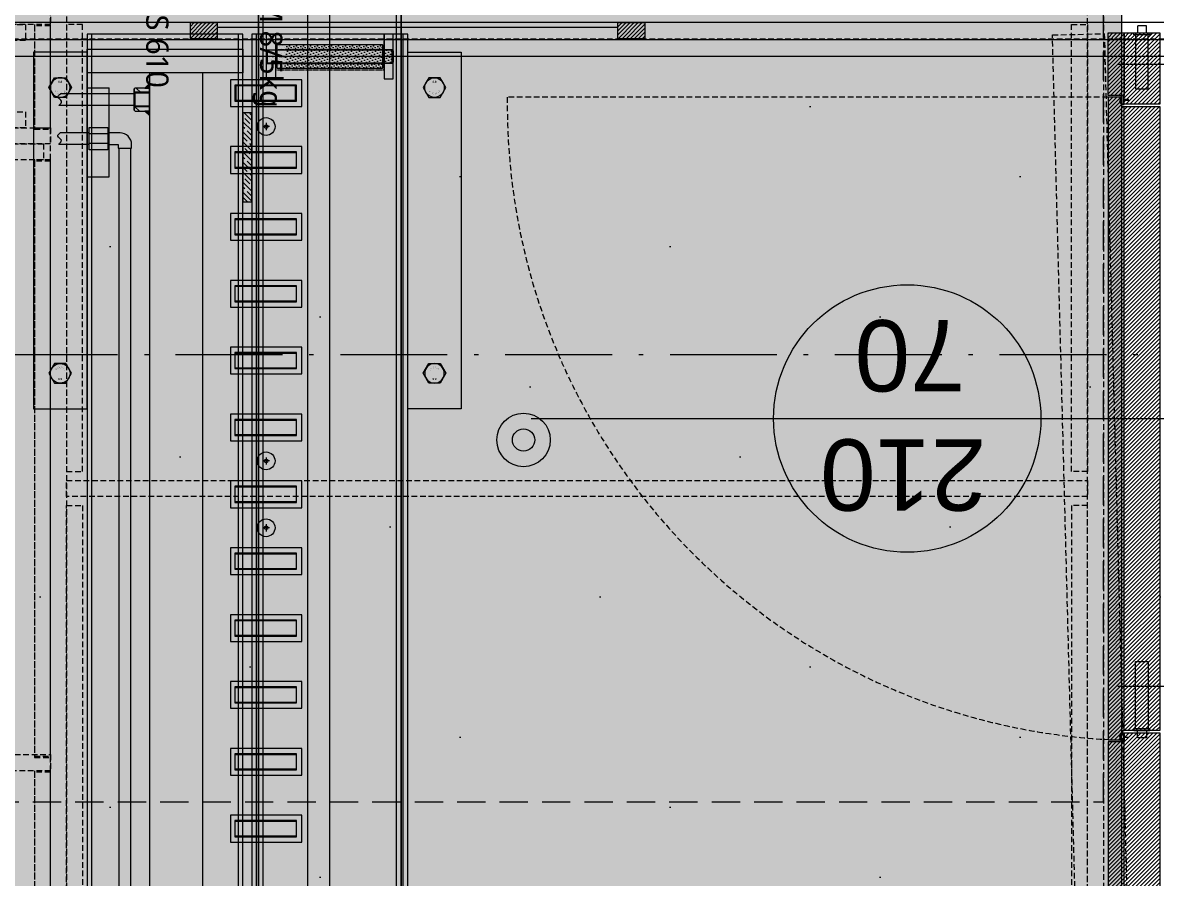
# Model space of a CAD drawing. Header units: millimetres. Extents: x -853320 to 19484, y -510814 to 9708.
# Drawn here: x 12258 to 13531, y 5748 to 6708 of the extents above; entities that cross this region are included whole.
import ezdxf
from ezdxf import colors
from ezdxf.entities.mleader import LeaderData, LeaderLine
from ezdxf.enums import TextEntityAlignment as Align
from ezdxf.math import Vec2, Vec3

# ---------------------------------------------------------------- set-up
doc = ezdxf.new("R2010")
doc.units = ezdxf.units.MM
for name, pattern in [('DASHDOT', [18.5, 12, -3, 0.5, -3]), ('NASCOSTA', [9.525, 6.35, -3.175]), ('TRATTEGGIATA', [0.75, 0.5, -0.25]), ('TRATTEGGIATA2', [9.525, 6.35, -3.175]), ('TRATTOPUNTO', [25.4, 12.7, -6.35, 0, -6.35])]:
    doc.linetypes.add(name, pattern=pattern)
for name, color, linetype in [('05', 5, 'Continuous'), ('assi', 1, 'TRATTOPUNTO'), ('DS_ST_quote 1_50', 7, 'Continuous'), ('DV5_0', 7, 'Continuous')]:
    doc.layers.add(name, color=color, linetype=linetype)
for name, color, linetype, lineweight in [('F_ARREDI', 7, 'Continuous', 5), ('F_ELETTRODOMESTICI', 40, 'Continuous', 5), ('F_ESCURSORI_slider', 7, 'Continuous', 0), ('F_FERRAMENTA', 253, 'Continuous', 5), ('F_Iluminazione', 170, 'Continuous', 5), ('F_LISTELLARE ALLEGARITO_laminato o laccato', 5, 'Continuous', 5), ('F_LISTELLARE_rovere', 30, 'Continuous', 5), ('F_MASSELLO verniciato BVN', 41, 'Continuous', 5), ('F_MASSELLO_abete', 30, 'Continuous', 5), ('F_MULTI laminato OPACO', 1, 'Continuous', 5), ('F_MULTI laminato_soffitto', 5, 'Continuous', 5), ('F_MULTI laminato_soffitto_veletta', 6, 'Continuous', 5), ('F_PARETE_nuove', 5, 'Continuous', 5), ('F_PARETI-PAVIMENTI e SOFFITTI_cassone', 3, 'Continuous', 5), ('F_Proiezioni', 253, 'NASCOSTA', 9), ('F_Retini', 252, 'Continuous', 5), ('F_RIV.to PARETI e SOFFITTO_slider', 7, 'Continuous', 5), ('F_Sezioni', 5, 'Continuous', 9), ('F_SOFFITTI', 7, 'Continuous', 5), ('F_SPECCHIO', 4, 'Continuous', 5)]:
    doc.layers.add(name, color=color, linetype=linetype, lineweight=lineweight)
doc.layers.add('F_PARETI_slider', color=1, linetype='Continuous', lineweight=5, true_color=0xff0000)
doc.layers.add('F_Testi', color=7, linetype='Continuous', lineweight=5, true_color=0x136734)
doc.styles.add('ARIAL', font='arial.ttf')
doc.styles.add('DANZI-DIDASCALIE', font='Yu Gothic UI Light.ttf', dxfattribs={"height": 30})
doc.styles.add('NEGATIVO', font='swissbo.ttf', dxfattribs={"width": 0.8, "oblique": 10})
doc.dimstyles.new('ISO-100', dxfattribs={"dimtxt": 100, "dimasz": 5, "dimexe": 0.25, "dimexo": 6, "dimgap": 6, "dimtad": 1, "dimtxsty": 'ARIAL', "dimblk": 'ARCHTICK', "dimcen": 2.5, "dimdle": 15, "dimse1": 1, "dimse2": 1, "dimclrd": 256, "dimclre": 256, "dimclrt": 256, "dimadec": 0, "dimazin": 0, "dimtfac": 1, "dimtmove": 0, "dimatfit": 3, "dimldrblk": 'ARCHTICK', "dimfxl": 1, "dimlwd": -1, "dimlwe": -1, "dimarcsym": 0})
pattern_1 = [(45, (0, 5), (-2.24506403, 2.24506403), [])]
pattern_2 = [(45, (0, 10), (-2.24506403, 2.24506403), [])]
pattern_3 = [(225.0093, (461698.474, -16130.586), (11.22714, -11.2235), [])]
pattern_4 = [(225.00929753, (461698.474492, -16130.5862916), (0.00353610758, -0.00353496014), [])]

# ---------------------------------------------------------------- blocks, each defined once
blk = doc.blocks.new('CONTROSOFITTO_living_lato lungo_laterale_2660x250_pianta_vista da sopra')
at = {"layer": 'F_MASSELLO_abete', "color": 1, "linetype": 'NASCOSTA'}
for points in [[(20918, -1317.3), (22351, -1317.3), (22351, -1335.3), (20918, -1335.3)], [(20918, -1451.3), (20936, -1451.3), (20936, -1335.3), (20918, -1335.3)], [(20918, -1451.3), (22351, -1451.3), (22351, -1469.3), (20918, -1469.3)]]:
    blk.add_lwpolyline(points, close=True, dxfattribs=at)
at = {"layer": 'F_MASSELLO_abete', "linetype": 'NASCOSTA'}
blk.add_lwpolyline([(20946, -1335.3), (21612.5, -1335.3), (21612.5, -1353.3), (20946, -1353.3)], close=True, dxfattribs=at)
at = {"layer": 'F_MASSELLO_abete', "color": 3, "linetype": 'NASCOSTA'}
blk.add_lwpolyline([(20946, -1433.3), (21612.5, -1433.3), (21612.5, -1451.3), (20946, -1451.3)], close=True, dxfattribs=at)
at = {"layer": 'F_MULTI laminato_soffitto_veletta', "linetype": 'NASCOSTA'}
blk.add_lwpolyline([(20926, -1299.3), (22351, -1299.3), (22351, -1317.3), (20926, -1317.3)], close=True, dxfattribs=at)
blk = doc.blocks.new('CONTROSOFITTO_camera-living_lato corto_2415x1290_pianta_vista da sopra')
at = {"layer": 'F_MULTI laminato_soffitto_veletta', "transparency": 33554585}
h = blk.add_hatch(color=8, dxfattribs=at)
h.dxf.hatch_style = 1
h.paths.add_polyline_path([(28478.1, -49.1), (28478.1, -2467.1), (27188.1, -2467.1), (27188.1, -49.1)])
at = {"layer": 'F_MASSELLO_abete', "color": 1, "linetype": 'NASCOSTA'}
for points in [[(27294.1, -49.1), (27294.1, -2467.1), (27276.1, -2467.1), (27276.1, -49.1)], [(28458.1, -49.1), (28458.1, -2467.1), (28440.1, -2467.1), (28440.1, -49.1)], [(27294.1, -606.6), (27294.1, -588.6), (28440.1, -588.6), (28440.1, -606.6)]]:
    blk.add_lwpolyline(points, close=True, dxfattribs=at)
at = {"layer": 'F_MASSELLO_abete', "linetype": 'NASCOSTA'}
for points in [[(27294.1, -77.1), (27294.1, -578.6), (27312.1, -578.6), (27312.1, -77.1)], [(28440.1, -77.1), (28440.1, -578.6), (28422.1, -578.6), (28422.1, -77.1)], [(27294.1, -1239.1), (27294.1, -616.6), (27312.1, -616.6), (27312.1, -1239.1)], [(28440.1, -1239.1), (28440.1, -616.6), (28422.1, -616.6), (28422.1, -1239.1)]]:
    blk.add_lwpolyline(points, close=True, dxfattribs=at)
at = {"layer": 'F_MULTI laminato_soffitto_veletta'}
blk.add_lwpolyline([(28478.1, -49.1), (28478.1, -2467.1), (27188.1, -2467.1), (27188.1, -49.1)], close=True, dxfattribs=at)
at = {"layer": 'F_MULTI laminato_soffitto_veletta', "linetype": 'NASCOSTA'}
blk.add_lwpolyline([(27258.1, -229.1), (27258.1, -899.1), (27276.1, -899.1), (27276.1, -229.1)], close=True, dxfattribs=at)
blk = doc.blocks.new('CONTROSOFITTO_living_centrale_laterale_1600x900_pianta_vista da sopra')
at = {"layer": 'F_MASSELLO_abete', "color": 1, "linetype": 'NASCOSTA'}
for points in [[(20658.6, -41802.7), (22346.6, -41802.7), (22346.6, -41784.7), (20658.6, -41784.7)], [(20676.6, -42490.7), (20658.6, -42490.7), (20658.6, -41802.7), (20676.6, -41802.7)]]:
    blk.add_lwpolyline(points, close=True, dxfattribs=at)
blk = doc.blocks.new('CONTROSOFITTO_rev.01_pianta_vista da sopra')
at = {"layer": 'F_MASSELLO_abete', "color": 1, "linetype": 'NASCOSTA'}
for points in [[(26166.6, -35083.2), (26184.6, -35083.2), (26184.6, -34967.2), (26166.6, -34967.2)], [(26166.6, -36492.2), (26184.6, -36492.2), (26184.6, -35804.2), (26166.6, -35804.2)]]:
    blk.add_lwpolyline(points, close=True, dxfattribs=at)
at = {"layer": 'F_MULTI laminato_soffitto', "color": 5, "linetype": 'NASCOSTA', "ltscale": 5}
blk.add_lwpolyline([(27366.6, -34937.7), (24926.6, -34937.7), (24926.6, -35837.7), (27366.6, -35837.7)], close=True, dxfattribs=at)
at = {"layer": 'F_MULTI laminato_soffitto_veletta', "linetype": 'NASCOSTA'}
blk.add_lwpolyline([(26184.6, -35786.2), (26184.6, -35119.2), (26166.6, -35119.2), (26166.6, -35786.2)], close=True, dxfattribs=at)
at = {"layer": 'F_SOFFITTI', "rotation": 180}
blk.add_blockref('CONTROSOFITTO_living_lato lungo_laterale_2660x250_pianta_vista da sopra', (47102.6, -36417), dxfattribs=at)
at = {"layer": 'F_SOFFITTI'}
blk.add_blockref('CONTROSOFITTO_camera-living_lato corto_2415x1290_pianta_vista da sopra', (-1091.4, -34888.6), dxfattribs=at)
at = {"layer": 'F_SOFFITTI', "xscale": -1}
blk.add_blockref('CONTROSOFITTO_living_centrale_laterale_1600x900_pianta_vista da sopra', (46843.3, 6000), dxfattribs=at)
blk = doc.blocks.new('SLIDER grande_lato cucina_pianta_rev.01')
at = {"color": 1}
blk.add_lwpolyline([(267502, -68598.9), (276586, -68598.9), (276586, -69793.9), (267502, -69793.9)], close=True, dxfattribs=at)
blk = doc.blocks.new('_Dot')
at = {"color": 0, "linetype": 'ByBlock', "lineweight": -2}
blk.add_line((-0.5, 0), (-1, 0), dxfattribs=at)
at = {"color": 0, "linetype": 'ByBlock', "const_width": 0.5}
blk.add_lwpolyline([(-0.25, 0, 1), (0.25, 0, 1)], format="xyb", close=True, dxfattribs=at)
blk = doc.blocks.new('RIV.to_pareti e soffitto_grande_lato cucina_rev.01_pianta')
at = {"layer": 'F_MULTI laminato OPACO', "transparency": 33554508}
h = blk.add_hatch(dxfattribs=at)
h.set_pattern_fill('ANSI31', color=3)
h.paths.add_polyline_path([(26341.6, 21782.7), (26341.6, 21800.7), (26371.6, 21800.7), (26371.6, 21782.7)])
h = blk.add_hatch(dxfattribs=at)
h.set_pattern_fill('ANSI31', color=3)
h.paths.add_polyline_path([(26821.6, 21782.7), (26821.6, 21800.7), (26851.6, 21800.7), (26851.6, 21782.7)])
at = {"layer": 'F_MULTI laminato OPACO', "color": 3, "linetype": 'NASCOSTA'}
for points in [[(29676.1, 21800.7), (20592.1, 21800.7), (20592.1, 22976.7), (29676.1, 22976.7)], [(20646.6, 21782.7), (29631.6, 21782.7), (29631.6, 21800.7), (20646.6, 21800.7)]]:
    blk.add_lwpolyline(points, close=True, dxfattribs=at)
at = {"layer": 'F_MULTI laminato OPACO', "color": 3}
for points in [[(26341.6, 21782.7), (26341.6, 21800.7), (26371.6, 21800.7), (26371.6, 21782.7)], [(26821.6, 21782.7), (26821.6, 21800.7), (26851.6, 21800.7), (26851.6, 21782.7)]]:
    blk.add_lwpolyline(points, close=True, dxfattribs=at)
blk = doc.blocks.new('SCHERMATURA_living-camera doppia_pianta')
at = {"layer": 'F_Iluminazione', "color": 2}
for p, q in [((843491.8, 517431), (843491.8, 517423)), ((843495.8, 517427), (843487.8, 517427)), ((843495.8, 517052), (843487.8, 517052)), ((843491.8, 517056), (843491.8, 517048)), ((843495.8, 516977), (843487.8, 516977)), ((843491.8, 516981), (843491.8, 516973)), ((843495.8, 515691), (843487.8, 515691)), ((843491.8, 515687), (843491.8, 515695)), ((843495.8, 515616), (843487.8, 515616)), ((843491.8, 515612), (843491.8, 515620)), ((843491.8, 515237), (843491.8, 515245)), ((843495.8, 515241), (843487.8, 515241))]:
    blk.add_line(p, q, dxfattribs=at)
at = {"layer": 'F_Iluminazione'}
for centre in [(843491.8, 517427), (843491.8, 517052), (843491.8, 516977), (843491.8, 515691), (843491.8, 515616), (843491.8, 515241)]:
    blk.add_circle(centre, 10, dxfattribs=at)
at = {"layer": 'F_Iluminazione', "color": 2}
for centre in [(843491.8, 517427), (843491.8, 517052), (843491.8, 516977), (843491.8, 515691), (843491.8, 515616), (843491.8, 515241)]:
    blk.add_circle(centre, 2, dxfattribs=at)
at = {"layer": 'F_LISTELLARE_rovere'}
for points in [[(843531.8, 517479.5), (843451.8, 517479.5), (843451.8, 517449.5), (843531.8, 517449.5)], [(843525.8, 517455.5), (843525.8, 517473.5), (843456.8, 517473.5), (843456.8, 517455.5)], [(843531.8, 517404.5), (843451.8, 517404.5), (843451.8, 517374.5), (843531.8, 517374.5)], [(843525.8, 517380.5), (843525.8, 517398.5), (843456.8, 517398.5), (843456.8, 517380.5)], [(843531.8, 517329.5), (843451.8, 517329.5), (843451.8, 517299.5), (843531.8, 517299.5)], [(843525.8, 517305.5), (843525.8, 517323.5), (843456.8, 517323.5), (843456.8, 517305.5)], [(843531.8, 517254.5), (843451.8, 517254.5), (843451.8, 517224.5), (843531.8, 517224.5)], [(843525.8, 517230.5), (843525.8, 517248.5), (843456.8, 517248.5), (843456.8, 517230.5)], [(843531.8, 517179.5), (843451.8, 517179.5), (843451.8, 517149.5), (843531.8, 517149.5)], [(843525.8, 517155.5), (843525.8, 517173.5), (843456.8, 517173.5), (843456.8, 517155.5)], [(843531.8, 517104.5), (843451.8, 517104.5), (843451.8, 517074.5), (843531.8, 517074.5)], [(843525.8, 517080.5), (843525.8, 517098.5), (843456.8, 517098.5), (843456.8, 517080.5)], [(843531.8, 517029.5), (843451.8, 517029.5), (843451.8, 516999.5), (843531.8, 516999.5)], [(843525.8, 517005.5), (843525.8, 517023.5), (843456.8, 517023.5), (843456.8, 517005.5)], [(843531.8, 516954.5), (843451.8, 516954.5), (843451.8, 516924.5), (843531.8, 516924.5)], [(843531.8, 516954.5), (843451.8, 516954.5), (843451.8, 516924.5), (843531.8, 516924.5)], [(843525.8, 516930.5), (843525.8, 516948.5), (843456.8, 516948.5), (843456.8, 516930.5)], [(843525.8, 516930.5), (843525.8, 516948.5), (843456.8, 516948.5), (843456.8, 516930.5)], [(843531.8, 516879.5), (843451.8, 516879.5), (843451.8, 516849.5), (843531.8, 516849.5)], [(843525.8, 516855.5), (843525.8, 516873.5), (843456.8, 516873.5), (843456.8, 516855.5)], [(843531.8, 516804.5), (843451.8, 516804.5), (843451.8, 516774.5), (843531.8, 516774.5)], [(843525.8, 516780.5), (843525.8, 516798.5), (843456.8, 516798.5), (843456.8, 516780.5)], [(843531.8, 516729.5), (843451.8, 516729.5), (843451.8, 516699.5), (843531.8, 516699.5)], [(843525.8, 516705.5), (843525.8, 516723.5), (843456.8, 516723.5), (843456.8, 516705.5)], [(843531.8, 516654.5), (843451.8, 516654.5), (843451.8, 516624.5), (843531.8, 516624.5)], [(843525.8, 516630.5), (843525.8, 516648.5), (843456.8, 516648.5), (843456.8, 516630.5)], [(843531.8, 515743.5), (843451.8, 515743.5), (843451.8, 515713.5), (843531.8, 515713.5)], [(843525.8, 515719.5), (843525.8, 515737.5), (843456.8, 515737.5), (843456.8, 515719.5)], [(843531.8, 515668.5), (843451.8, 515668.5), (843451.8, 515638.5), (843531.8, 515638.5)], [(843525.8, 515644.5), (843525.8, 515662.5), (843456.8, 515662.5), (843456.8, 515644.5)], [(843531.8, 515593.5), (843451.8, 515593.5), (843451.8, 515563.5), (843531.8, 515563.5)], [(843525.8, 515569.5), (843525.8, 515587.5), (843456.8, 515587.5), (843456.8, 515569.5)], [(843531.8, 515518.5), (843451.8, 515518.5), (843451.8, 515488.5), (843531.8, 515488.5)], [(843525.8, 515494.5), (843525.8, 515512.5), (843456.8, 515512.5), (843456.8, 515494.5)], [(843531.8, 515443.5), (843451.8, 515443.5), (843451.8, 515413.5), (843531.8, 515413.5)], [(843525.8, 515419.5), (843525.8, 515437.5), (843456.8, 515437.5), (843456.8, 515419.5)], [(843531.8, 515368.5), (843451.8, 515368.5), (843451.8, 515338.5), (843531.8, 515338.5)], [(843525.8, 515344.5), (843525.8, 515362.5), (843456.8, 515362.5), (843456.8, 515344.5)], [(843531.8, 515293.5), (843451.8, 515293.5), (843451.8, 515263.5), (843531.8, 515263.5)], [(843525.8, 515269.5), (843525.8, 515287.5), (843456.8, 515287.5), (843456.8, 515269.5)], [(843531.8, 515218.5), (843451.8, 515218.5), (843451.8, 515188.5), (843531.8, 515188.5)], [(843525.8, 515194.5), (843525.8, 515212.5), (843456.8, 515212.5), (843456.8, 515194.5)]]:
    blk.add_lwpolyline(points, close=True, dxfattribs=at)
at = {"layer": 'F_MASSELLO verniciato BVN'}
for points in [[(843524.8, 517456.5), (843524.8, 517472.5), (843457.8, 517472.5), (843457.8, 517456.5)], [(843525.8, 517381.5), (843525.8, 517397.5), (843456.8, 517397.5), (843456.8, 517381.5)], [(843525.8, 517306.5), (843525.8, 517322.5), (843456.8, 517322.5), (843456.8, 517306.5)], [(843525.8, 517231.5), (843525.8, 517247.5), (843456.8, 517247.5), (843456.8, 517231.5)], [(843525.8, 517156.5), (843525.8, 517172.5), (843456.8, 517172.5), (843456.8, 517156.5)], [(843525.8, 517081.5), (843525.8, 517097.5), (843456.8, 517097.5), (843456.8, 517081.5)], [(843525.8, 517006.5), (843525.8, 517022.5), (843456.8, 517022.5), (843456.8, 517006.5)], [(843525.8, 516931.5), (843525.8, 516947.5), (843456.8, 516947.5), (843456.8, 516931.5)], [(843525.8, 516856.5), (843525.8, 516872.5), (843456.8, 516872.5), (843456.8, 516856.5)], [(843525.8, 516781.5), (843525.8, 516797.5), (843456.8, 516797.5), (843456.8, 516781.5)], [(843525.8, 516706.5), (843525.8, 516722.5), (843456.8, 516722.5), (843456.8, 516706.5)], [(843525.8, 516631.5), (843525.8, 516647.5), (843456.8, 516647.5), (843456.8, 516631.5)], [(843525.8, 515736.5), (843525.8, 515720.5), (843456.8, 515720.5), (843456.8, 515736.5)], [(843525.8, 515661.5), (843525.8, 515645.5), (843456.8, 515645.5), (843456.8, 515661.5)], [(843525.8, 515586.5), (843525.8, 515570.5), (843456.8, 515570.5), (843456.8, 515586.5)], [(843525.8, 515511.5), (843525.8, 515495.5), (843456.8, 515495.5), (843456.8, 515511.5)], [(843525.8, 515436.5), (843525.8, 515420.5), (843456.8, 515420.5), (843456.8, 515436.5)], [(843525.8, 515361.5), (843525.8, 515345.5), (843456.8, 515345.5), (843456.8, 515361.5)], [(843525.8, 515286.5), (843525.8, 515270.5), (843456.8, 515270.5), (843456.8, 515286.5)], [(843525.8, 515211.5), (843525.8, 515195.5), (843456.8, 515195.5), (843456.8, 515211.5)]]:
    blk.add_lwpolyline(points, close=True, dxfattribs=at)
blk = doc.blocks.new('PARETI NUOVE_slider grande_cucina_rev.01_pianta')
at = {"layer": 'F_SPECCHIO'}
h = blk.add_hatch(color=8, dxfattribs=at)
h.dxf.hatch_style = 1
h.paths.add_polyline_path([(26820.1, 21796.7), (26370.1, 21796.7), (26370.1, 21791.7), (26820.1, 21791.7)])
blk.add_lwpolyline([(26820.1, 21796.7), (26370.1, 21796.7), (26370.1, 21791.7), (26820.1, 21791.7)], close=True, dxfattribs=at)
blk = doc.blocks.new('F_PARETE DIVISORIA_living-camera doppia_pianta')
at = {"layer": 'F_LISTELLARE ALLEGARITO_laminato o laccato', "linetype": 'Continuous'}
h = blk.add_hatch(dxfattribs=at)
h.set_pattern_fill('ANSI31', color=8)
h.set_pattern_definition(pattern_1)
h.paths.add_polyline_path([(671879.4, 527668.8), (671897.4, 527668.8), (671897.4, 529248.8), (671879.4, 529248.8)])
h = blk.add_hatch(dxfattribs=at)
h.set_pattern_fill('ANSI31', color=8)
h.set_pattern_definition(pattern_1)
h.paths.add_polyline_path([(671839.4, 527949.8), (671879.4, 527949.8), (671879.4, 527658.8), (671839.4, 527658.8)])
h = blk.add_hatch(dxfattribs=at)
h.set_pattern_fill('ANSI31', color=8)
h.set_pattern_definition(pattern_2)
h.paths.add_polyline_path([(671881.9, 526956.3), (671881.9, 526945.8), (671897.4, 526945.8), (671897.4, 527666.8), (671881.9, 527666.8), (671881.9, 527656.3), (671879.4, 527656.3), (671879.4, 526956.3)])
h = blk.add_hatch(dxfattribs=at)
h.set_pattern_fill('ANSI31', color=8)
h.set_pattern_definition(pattern_2)
h.paths.add_polyline_path([(671839.4, 527656.3), (671879.4, 527656.3), (671879.4, 526956.3), (671839.4, 526956.3)])
h = blk.add_hatch(dxfattribs=at)
h.set_pattern_fill('ANSI31', color=8)
h.set_pattern_definition(pattern_2)
h.paths.add_polyline_path([(671839.4, 526953.8), (671879.4, 526953.8), (671879.4, 526873.8), (671839.4, 526873.8)])
h = blk.add_hatch(dxfattribs=at)
h.set_pattern_fill('ANSI31', color=8)
h.set_pattern_definition(pattern_2)
h.paths.add_polyline_path([(671879.4, 526943.8), (671897.4, 526943.8), (671897.4, 526873.8), (671879.4, 526873.8)])
at = {"layer": 'F_Retini'}
h = blk.add_hatch(color=256, dxfattribs=at)
h.dxf.hatch_style = 1
h.paths.add_polyline_path([(671884.4, 527661.3), (671882.4, 527658.8), (671879.4, 527658.8), (671879.4, 527663.5), (671874.4, 527663.5), (671874.4, 527664), (671879.4, 527664), (671879.4, 527668.8), (671882.4, 527668.8)])
h.paths.add_polyline_path([(671882.1, 527668.3), (671879.9, 527668.3), (671879.9, 527663.8), (671879.9, 527659.3), (671882.2, 527659.3), (671883.9, 527661.4)], flags=16)
h = blk.add_hatch(color=256, dxfattribs=at)
h.dxf.hatch_style = 1
h.paths.add_polyline_path([(671884.4, 526951.3), (671882.4, 526953.8), (671879.4, 526953.8), (671879.4, 526949.1), (671874.4, 526949.1), (671874.4, 526948.6), (671879.4, 526948.6), (671879.4, 526943.8), (671882.4, 526943.8)])
h.paths.add_polyline_path([(671882.1, 526944.3), (671879.9, 526944.3), (671879.9, 526948.8), (671879.9, 526953.3), (671882.2, 526953.3), (671883.9, 526951.2)], flags=16)
at = {"layer": 'F_FERRAMENTA', "linetype": 'TRATTEGGIATA'}
for p, q in [((671886.5, 527606.3), (671825.3, 527606.3)), ((671886.5, 526908.8), (671825.3, 526908.8))]:
    blk.add_line(p, q, dxfattribs=at)
for points in [[(671864.4, 527664.3), (671864.4, 527656.3), (671854.4, 527656.3), (671854.4, 527664.3)], [(671850.4, 527656.3), (671850.4, 527654.3), (671868.4, 527654.3), (671868.4, 527656.3)], [(671866.4, 527654.3), (671866.4, 527578.8), (671852.4, 527578.8), (671852.4, 527654.3)], [(671866.4, 526875.8), (671866.4, 526936.3), (671852.4, 526936.3), (671852.4, 526875.8)], [(671850.4, 526873.8), (671850.4, 526875.8), (671868.4, 526875.8), (671868.4, 526873.8)], [(671864.4, 526865.8), (671864.4, 526873.8), (671854.4, 526873.8), (671854.4, 526865.8)]]:
    blk.add_lwpolyline(points, close=True, dxfattribs=at)
at = {"layer": 'F_FERRAMENTA', "color": 7}
for points in [[(671874.4, 527664), (671879.4, 527664), (671879.4, 527668.8), (671882.4, 527668.8), (671884.4, 527661.3), (671882.4, 527658.8), (671879.4, 527658.8), (671879.4, 527663.5), (671874.4, 527663.5)], [(671882.1, 527668.3), (671883.9, 527661.4), (671882.2, 527659.3), (671879.9, 527659.3), (671879.9, 527663.8), (671879.9, 527668.3)], [(671874.4, 526948.6), (671879.4, 526948.6), (671879.4, 526943.8), (671882.4, 526943.8), (671884.4, 526951.3), (671882.4, 526953.8), (671879.4, 526953.8), (671879.4, 526949.1), (671874.4, 526949.1)], [(671882.1, 526944.3), (671883.9, 526951.2), (671882.2, 526953.3), (671879.9, 526953.3), (671879.9, 526948.8), (671879.9, 526944.3)]]:
    blk.add_lwpolyline(points, close=True, dxfattribs=at)
at = {"layer": 'F_LISTELLARE ALLEGARITO_laminato o laccato', "linetype": 'Continuous'}
for points in [[(671879.4, 527668.8), (671897.4, 527668.8), (671897.4, 529248.8), (671879.4, 529248.8)], [(671839.4, 527949.8), (671879.4, 527949.8), (671879.4, 527658.8), (671839.4, 527658.8)], [(671881.9, 527666.8), (671881.9, 527656.3), (671879.4, 527656.3), (671879.4, 526956.3), (671881.9, 526956.3), (671881.9, 526945.8), (671897.4, 526945.8), (671897.4, 527666.8)], [(671839.4, 527656.3), (671879.4, 527656.3), (671879.4, 526956.3), (671839.4, 526956.3)], [(671839.4, 526953.8), (671879.4, 526953.8), (671879.4, 526873.8), (671839.4, 526873.8)], [(671879.4, 526943.8), (671897.4, 526943.8), (671897.4, 526873.8), (671879.4, 526873.8)]]:
    blk.add_lwpolyline(points, close=True, dxfattribs=at)
at = {"layer": 'F_Proiezioni'}
blk.add_lwpolyline([(671839.4, 529248.8), (671897.4, 529250.3), (671959.8, 526876.1), (671901.6, 526874.6)], close=True, dxfattribs=at)
at = {"layer": 'F_Proiezioni', "linetype": 'NASCOSTA', "lineweight": 5}
blk.add_lwpolyline([(671897.4, 526945.8), (672571.7, 526945.8, 0.401436), (671897.4, 527666.3)], format="xyb", dxfattribs=at)
at = {"layer": 'F_Testi'}
blk.add_line((672544.9, 527306.3), (671700.7, 527306.3), dxfattribs=at)
at = {"layer": 'F_Testi', "lineweight": 5}
blk.add_circle((672122.8, 527306.3), 150, dxfattribs=at)
at = {"layer": 'F_Testi', "lineweight": 5, "style": 'ARIAL'}
blk.add_text('210', height=80, dxfattribs=at).set_placement((672127.3, 527329.6), align=Align.CENTER)
blk.add_text('70', height=80, dxfattribs=at).set_placement((672057.5, 527195.9))
blk = doc.blocks.new('Pavim. idr. 1')
at = {"lineweight": 13}
h = blk.add_hatch(dxfattribs=at)
h.set_pattern_fill('DOTS', color=1, scale=140, angle=45)
h.set_pattern_definition([(45, (-29878.93, 459742.27), (-78.57724, 235.73172), [0, -222.25])])
h.paths.add_polyline_path([(423470.8, 430283.1), (410205.8, 430283.1), (410205.8, 427993.1), (423470.8, 427993.1)])
at = {"color": 1, "lineweight": 13}
blk.add_lwpolyline([(423470.8, 430283.1), (410205.8, 430283.1), (410205.8, 427993.1), (423470.8, 427993.1)], close=True, dxfattribs=at)
blk = doc.blocks.new('F_PAVIMENTO CASSONE_pianta')
at = {"color": 104, "lineweight": 13}
for radius in [30, 12.5]:
    blk.add_circle((599122.5, 448053.4), radius, dxfattribs=at)
at = {"color": 2, "lineweight": 5}
blk.add_blockref('Pavim. idr. 1', (185525.7, 19630.3), dxfattribs=at)
blk.add_blockref('Pavim. idr. 1', (185525.7, 19630.3), dxfattribs=at)
blk = doc.blocks.new('Viti v.alto')
at = {"color": 115, "lineweight": 5, "ltscale": 0.15}
blk.add_lwpolyline([(-66067.4, -127375.7), (-66073.8, -127364.7), (-66086.5, -127364.7), (-66092.9, -127375.7), (-66086.5, -127386.7), (-66073.8, -127386.7)], close=True, dxfattribs=at)
at = {"color": 115, "lineweight": 5, "ltscale": 0.15, "const_width": 0.0632}
for points in [[(-66083.8, -127381.1), (-66083.6, -127380.8), (-66083.6, -127380.6), (-66083.7, -127380.4), (-66083.9, -127380.1), (-66084.5, -127379.5), (-66084.7, -127379.3), (-66085, -127379.2), (-66085.2, -127379.3), (-66085.4, -127379.5), (-66085.8, -127379.8), (-66086, -127380.1), (-66086, -127380.3), (-66085.9, -127380.5), (-66085.7, -127380.8), (-66085.1, -127381.4), (-66084.9, -127381.6), (-66084.7, -127381.7), (-66084.4, -127381.6), (-66084.2, -127381.4), (-66083.8, -127381.1)], [(-66084.4, -127380.9), (-66084.7, -127381.1), (-66084.8, -127381.1), (-66084.9, -127381), (-66085.3, -127380.5), (-66085.4, -127380.4), (-66085.5, -127380.3), (-66085.4, -127380.2), (-66085.3, -127380.1), (-66085.2, -127380), (-66085.1, -127379.8), (-66085, -127379.8), (-66084.9, -127379.8), (-66084.7, -127379.9), (-66084.3, -127380.4), (-66084.2, -127380.5), (-66084.2, -127380.6), (-66084.2, -127380.7), (-66084.3, -127380.8), (-66084.4, -127380.9)], [(-66080.8, -127381.5), (-66081.3, -127381.3), (-66081.4, -127381.7), (-66082.4, -127381.5), (-66082.6, -127381.5), (-66082.8, -127381.6), (-66082.9, -127381.7), (-66083, -127381.9), (-66083, -127382), (-66083, -127382.2), (-66083, -127382.4), (-66082.8, -127382.6), (-66082.6, -127382.7), (-66081.2, -127383.1), (-66080.8, -127381.5)], [(-66081.6, -127382.6), (-66082.3, -127382.4), (-66082.5, -127382.3), (-66082.5, -127382.1), (-66082.5, -127382.1), (-66082.4, -127382), (-66082.3, -127381.9), (-66081.5, -127382.1), (-66081.6, -127382.6)], [(-66077.8, -127381), (-66078.3, -127381.2), (-66078.2, -127381.6), (-66079.2, -127381.8), (-66079.4, -127382), (-66079.5, -127382.1), (-66079.5, -127382.3), (-66079.5, -127382.5), (-66079.4, -127382.6), (-66079.4, -127382.8), (-66079.2, -127383), (-66079, -127383.1), (-66078.7, -127383), (-66077.4, -127382.7), (-66077.8, -127381)], [(-66078, -127382.4), (-66078.7, -127382.6), (-66078.9, -127382.6), (-66078.9, -127382.5), (-66079, -127382.4), (-66079, -127382.3), (-66078.8, -127382.2), (-66078.1, -127382), (-66078, -127382.4)], [(-66076.4, -127381), (-66076.6, -127380.8), (-66076.7, -127380.6), (-66076.6, -127380.3), (-66076.4, -127380.1), (-66075.8, -127379.5), (-66075.5, -127379.3), (-66075.3, -127379.2), (-66075.1, -127379.2), (-66074.8, -127379.4), (-66074.4, -127379.8), (-66074.3, -127380), (-66074.2, -127380.3), (-66074.3, -127380.5), (-66074.5, -127380.7), (-66075.1, -127381.3), (-66075.4, -127381.5), (-66075.6, -127381.6), (-66075.8, -127381.6), (-66076.1, -127381.4), (-66076.4, -127381)], [(-66075.8, -127380.9), (-66075.6, -127381), (-66075.5, -127381), (-66075.3, -127380.9), (-66074.9, -127380.5), (-66074.8, -127380.4), (-66074.8, -127380.2), (-66074.8, -127380.1), (-66074.9, -127380), (-66075.1, -127379.9), (-66075.2, -127379.8), (-66075.3, -127379.8), (-66075.4, -127379.8), (-66075.5, -127379.9), (-66076, -127380.3), (-66076.1, -127380.5), (-66076.1, -127380.6), (-66076, -127380.7), (-66075.9, -127380.8), (-66075.8, -127380.9)]]:
    blk.add_lwpolyline(points, dxfattribs=at)
at = {"color": 115, "lineweight": 5, "ltscale": 0.15}
blk.add_circle((-66080.1, -127375.7), 11, dxfattribs=at)
at = {"color": 115, "lineweight": 5, "ltscale": 0.15, "style": 'NEGATIVO'}
blk.add_text('8.8', height=2.31, dxfattribs=at).set_placement((-66082.3, -127370.4))
blk = doc.blocks.new('Boccola d.26x120')
at = {"linetype": 'ByBlock', "lineweight": 5}
h = blk.add_hatch(dxfattribs=at)
h.set_pattern_fill('DOTS', color=30, scale=1.75, angle=225)
h.paths.add_polyline_path([(458410.2, -16234.6), (458410.2, -16230.2), (458409.2, -16229.2), (458291.2, -16229.2), (458291.2, -16234.6)])
h.paths.add_polyline_path([(458291.2, -16229.2), (458290.2, -16230.2), (458290.2, -16234.6), (458291.2, -16234.6)])
h = blk.add_hatch(dxfattribs=at)
h.set_pattern_fill('DOTS', color=30, scale=1.75, angle=225)
h.paths.add_polyline_path([(458291.2, -16249.9), (458291.2, -16255.2), (458409.2, -16255.2), (458409.2, -16249.9)])
h.paths.add_polyline_path([(458409.2, -16255.2), (458410.2, -16254.2), (458410.2, -16249.9), (458409.2, -16249.9)])
h.paths.add_polyline_path([(458291.2, -16249.9), (458290.2, -16249.9), (458290.2, -16254.2), (458291.2, -16255.2)])
at = {"color": 41, "linetype": 'TRATTEGGIATA2', "lineweight": 5, "ltscale": 0.15}
for p, q in [((458290.2, -16234.6), (458410.2, -16234.6)), ((458410.2, -16249.9), (458290.2, -16249.9))]:
    blk.add_line(p, q, dxfattribs=at)
at = {"color": 30, "linetype": 'ByBlock', "lineweight": 5}
for p, q in [((458291.2, -16229.2), (458291.2, -16255.2)), ((458409.2, -16255.2), (458409.2, -16229.2))]:
    blk.add_line(p, q, dxfattribs=at)
blk.add_lwpolyline([(458409.2, -16255.2), (458291.2, -16255.2), (458290.2, -16254.2), (458290.2, -16230.2), (458291.2, -16229.2), (458409.2, -16229.2), (458410.2, -16230.2), (458410.2, -16254.2)], close=True, dxfattribs=at)
at = {"layer": 'assi', "lineweight": 5, "ltscale": 0.3}
blk.add_line((458288.2, -16242.2), (458412.2, -16242.2), dxfattribs=at)
blk = doc.blocks.new('Perno d.15x145')
at = {"linetype": 'ByBlock', "lineweight": 5}
h = blk.add_hatch(dxfattribs=at)
h.set_pattern_fill('DOTS', color=150, scale=2, angle=225)
h.paths.add_polyline_path([(458421.2, -16298.7), (458421.2, -16285.7), (458420.2, -16284.7), (458280.2, -16284.7), (458279.2, -16285.7), (458279.2, -16298.7), (458280.2, -16299.7), (458420.2, -16299.7)])
at = {"color": 150, "linetype": 'ByBlock', "lineweight": 5}
for p, q in [((458280.2, -16299.7), (458280.2, -16284.7)), ((458420.2, -16299.7), (458420.2, -16284.7))]:
    blk.add_line(p, q, dxfattribs=at)
blk.add_lwpolyline([(458421.2, -16298.7), (458421.2, -16285.7), (458420.2, -16284.7), (458280.2, -16284.7), (458279.2, -16285.7), (458279.2, -16298.7), (458280.2, -16299.7), (458420.2, -16299.7)], close=True, dxfattribs=at)
at = {"layer": 'assi', "lineweight": 5, "ltscale": 0.3}
blk.add_line((458277.2, -16292.2), (458423.2, -16292.2), dxfattribs=at)
blk = doc.blocks.new('Pist. c.1150 aperti')
at = {"linetype": 'Continuous', "lineweight": 5, "ltscale": 25.4}
h = blk.add_hatch(dxfattribs=at)
h.set_pattern_fill('LINE', color=135, scale=0.04, angle=225.0093, style=0, pattern_type=2)
h.set_pattern_definition(pattern_4)
h.paths.add_polyline_path([(461405.8, -14728.5), (461410.8, -14733.5), (461405.8, -14733.5)])
h = blk.add_hatch(dxfattribs=at)
h.set_pattern_fill('LINE', color=135, scale=127, angle=225.0093, style=0, pattern_type=2)
h.set_pattern_definition(pattern_3)
h.paths.add_polyline_path([(461405.8, -14733.5), (461421.8, -14733.5), (461422.8, -14734.5), (461422.8, -14738.5), (461422.3, -14739), (461405.8, -14739)])
h = blk.add_hatch(dxfattribs=at)
h.set_pattern_fill('LINE', color=135, scale=127, angle=225.0093, style=0, pattern_type=2)
h.set_pattern_definition(pattern_3)
h.paths.add_polyline_path([(461421.8, -14759.5), (461405.8, -14759.5), (461405.8, -14754), (461422.3, -14754), (461422.8, -14754.5), (461422.8, -14758.5)])
h = blk.add_hatch(dxfattribs=at)
h.set_pattern_fill('LINE', color=135, scale=0.04, angle=225.0093, style=0, pattern_type=2)
h.set_pattern_definition(pattern_4)
h.paths.add_polyline_path([(461405.8, -14759.5), (461410.8, -14759.5), (461405.8, -14764.5)])
at = {"lineweight": 5}
h = blk.add_hatch(dxfattribs=at)
h.set_pattern_fill('JIS_STN_1E', color=6, scale=8, style=0)
h.set_pattern_definition([(45, (527858.007, 111133.4975), (-5.65685425, 5.65685425), []), (45, (527863.647, 111133.4975), (-5.65685425, 5.65685425), [8, -4])])
h.paths.add_polyline_path([(461300.8, -14861.2), (461290.8, -14861.2), (461290.8, -14761.2), (461300.8, -14761.2)])
at = {"color": 2, "linetype": 'ByBlock', "lineweight": 5}
for p, q in [((461132.3, -14690.6), (461142.3, -14690.6)), ((461274.3, -14690.6), (461264.3, -14690.6)), ((461132.3, -14705.9), (461142.3, -14705.9)), ((461274.3, -14705.9), (461264.3, -14705.9))]:
    blk.add_line(p, q, dxfattribs=at)
at = {"color": 41, "linetype": 'TRATTEGGIATA2', "lineweight": 5, "ltscale": 0.15}
blk.add_line((461274.3, -14690.6), (461264.3, -14690.6), dxfattribs=at)
at = {"lineweight": 5}
for p, q in [((461475.8, -14733.2), (461450.8, -14733.2)), ((461450.8, -14833.2), (461450.8, -14733.2)), ((461475.8, -14833.2), (461450.8, -14833.2))]:
    blk.add_line(p, q, dxfattribs=at)
at = {"color": 135, "linetype": 'Continuous', "lineweight": 5, "ltscale": 25.4}
blk.add_line((461405.8, -14738.2), (461422.3, -14738.2), dxfattribs=at)
at = {"color": 135, "lineweight": 5}
for p, q in [((461405.8, -14754), (461405.8, -14739)), ((461452.3, -14784.8), (461473.3, -14784.8)), ((461452.3, -14795.8), (461473.3, -14795.8))]:
    blk.add_line(p, q, dxfattribs=at)
blk.add_lwpolyline([(461203.3, -15702), (461203.3, -14530), (461228.3, -14530), (461228.3, -15702), (461203.3, -15702)], dxfattribs=at)
at = {"lineweight": 5}
for points in [[(461115.8, -17013.2), (461115.8, -14673.2), (461290.8, -14673.2), (461290.8, -17013.2)], [(461120.8, -17013.2), (461120.8, -14673.2), (461285.8, -14673.2), (461285.8, -17013.2)], [(461475.8, -14673.2), (461475.8, -17013.2), (461300.8, -17013.2), (461300.8, -14673.2)], [(461470.8, -14673.2), (461470.8, -17013.2), (461305.8, -17013.2), (461305.8, -14673.2)]]:
    blk.add_lwpolyline(points, close=True, dxfattribs=at)
at = {"color": 2, "linetype": 'ByBlock', "lineweight": 5}
for points in [[(461132.3, -14673.2), (461142.3, -14673.2), (461142.3, -14723.2), (461132.3, -14723.2)], [(461274.3, -14673.2), (461264.3, -14673.2), (461264.3, -14723.2), (461274.3, -14723.2)]]:
    blk.add_lwpolyline(points, close=True, dxfattribs=at)
at = {"color": 30, "lineweight": 5}
for points in [[(461055.8, -15093.2), (461115.8, -15093.2), (461115.8, -14693.2), (461055.8, -14693.2)], [(461535.8, -15093.2), (461475.8, -15093.2), (461475.8, -14693.2), (461535.8, -14693.2)]]:
    blk.add_lwpolyline(points, close=True, dxfattribs=at)
at = {"color": 135, "lineweight": 5}
for points in [[(461300.8, -14716.5), (461475.8, -14716.5), (461475.8, -14690), (461300.8, -14690)], [(461405.8, -15984.5), (461345.8, -15984.5), (461345.8, -14716.5), (461405.8, -14716.5)], [(461473.3, -14777.8), (461452.3, -14777.8), (461452.3, -14802.8), (461473.3, -14802.8)]]:
    blk.add_lwpolyline(points, close=True, dxfattribs=at)
at = {"color": 135, "linetype": 'Continuous', "lineweight": 5, "ltscale": 25.4}
for points in [[(461405.8, -14728.5), (461410.8, -14733.5), (461405.8, -14733.5), (461405.8, -14728.5)], [(461405.8, -14733.5), (461421.8, -14733.5), (461422.8, -14734.5), (461422.8, -14738.5), (461422.3, -14739), (461405.8, -14739), (461405.8, -14733.5)], [(461421.8, -14759.5), (461405.8, -14759.5), (461405.8, -14754), (461422.3, -14754), (461422.8, -14754.5), (461422.8, -14758.5), (461421.8, -14759.5)], [(461405.8, -14759.5), (461410.8, -14759.5), (461405.8, -14764.5), (461405.8, -14759.5)]]:
    blk.add_lwpolyline(points, close=True, dxfattribs=at)
at = {"color": 6, "lineweight": 5}
blk.add_lwpolyline([(461300.8, -14861.2), (461290.8, -14861.2), (461290.8, -14761.2), (461300.8, -14761.2)], close=True, dxfattribs=at)
at = {"color": 135, "lineweight": 5}
blk.add_lwpolyline([(461438.8, -14783.8), (461452.3, -14783.8), (461452.3, -14796.8), (461440.8, -14796.8), (461440.8, -14800.8), (461425.8, -14800.8), (461425.8, -14796.8, -0.414214)], format="xyb", close=True, dxfattribs=at)
at = {"layer": '05', "color": 41, "linetype": 'TRATTEGGIATA2', "lineweight": 5, "ltscale": 0.15}
blk.add_lwpolyline([(461264.3, -14673.2), (461264.3, -14713.2), (461142.3, -14713.2), (461142.3, -14673.2)], dxfattribs=at)
at = {"layer": 'assi', "color": 175, "linetype": 'Continuous', "lineweight": 5, "ltscale": 0.2}
for points in [[(461123.3, -15763.2), (461123.3, -13503.2), (461283.3, -13503.2), (461283.3, -15763.2)], [(461128.3, -13503.2), (461123.3, -13503.2), (461123.3, -15683.2), (461128.3, -15683.2)], [(461128.3, -15763.2), (461128.3, -13503.2), (461278.3, -13503.2), (461278.3, -15763.2)], [(461283.3, -13503.2), (461278.3, -13503.2), (461278.3, -15763.2), (461283.3, -15763.2)]]:
    blk.add_lwpolyline(points, close=True, dxfattribs=at)
at = {"layer": 'DV5_0', "color": 135, "linetype": 'Continuous', "lineweight": 5, "ltscale": 25.4}
for p, q in [((461405.8, -14728.5), (461405.8, -14733.5)), ((461410.8, -14733.5), (461405.8, -14728.5)), ((461405.8, -14733.5), (461421.8, -14733.5)), ((461405.8, -14739), (461405.8, -14733.5)), ((461405.8, -14733.5), (461410.8, -14733.5)), ((461421.8, -14733.5), (461422.8, -14734.5)), ((461422.8, -14738.5), (461422.8, -14734.5)), ((461422.3, -14739), (461405.8, -14739)), ((461422.8, -14738.5), (461422.3, -14739)), ((461422.3, -14739), (461422.3, -14754)), ((461422.8, -14754.5), (461422.8, -14738.5)), ((461422.8, -14740), (461505.6, -14740)), ((461405.8, -14754), (461422.3, -14754)), ((461405.8, -14759.5), (461405.8, -14754)), ((461405.8, -14754.8), (461422.3, -14754.8)), ((461421.8, -14759.5), (461405.8, -14759.5)), ((461410.8, -14759.5), (461405.8, -14759.5)), ((461405.8, -14764.5), (461410.8, -14759.5)), ((461405.8, -14759.5), (461405.8, -14764.5)), ((461422.8, -14758.5), (461421.8, -14759.5)), ((461422.3, -14754), (461422.8, -14754.5)), ((461422.8, -14753), (461507.3, -14753)), ((461422.8, -14758.5), (461422.8, -14754.5)), ((461473.3, -14783.8), (461505.9, -14783.8)), ((461473.3, -14796.8), (461507.6, -14796.8)), ((461426.8, -15899.5), (461426.8, -14800.8)), ((461439.8, -15899.5), (461439.8, -14800.8))]:
    blk.add_line(p, q, dxfattribs=at)
for points in [[(461507.3, -14753), (461505.6, -14751.3), (461502, -14747.9), (461510.4, -14744.1), (461507.2, -14741.2), (461505.6, -14740)], [(461507.6, -14796.8), (461505.9, -14795.1), (461502.3, -14791.7), (461510.7, -14787.9), (461507.5, -14785), (461505.9, -14783.8)]]:
    blk.add_open_spline(points, degree=3, knots=[0, 0, 0, 0, 5.647963, 11.644085, 16.409107, 16.409107, 16.409107, 16.409107], dxfattribs=at)
at = {"lineweight": 5}
for name, p in [('Perno d.15x145', (2853.1, 1594)), ('Boccola d.26x120', (2853.1, 1544)), ('Viti v.alto', (527586, 112642.7))]:
    blk.add_blockref(name, p, dxfattribs=at)
at = {"lineweight": 5, "xscale": -1}
blk.add_blockref('Viti v.alto', (395005.7, 112642.7), dxfattribs=at)
at = {"lineweight": 5, "rotation": 180}
blk.add_blockref('Viti v.alto', (395005.7, -142429.2), dxfattribs=at)
at = {"lineweight": 5, "xscale": -1, "rotation": 180}
blk.add_blockref('Viti v.alto', (527586, -142429.2), dxfattribs=at)
blk = doc.blocks.new('_ArchTick')
at = {"color": 0, "linetype": 'ByBlock', "const_width": 0.15}
blk.add_lwpolyline([(-0.5, -0.5), (0.5, 0.5)], dxfattribs=at)
blk = doc.blocks.new('*D146')
at = {"layer": 'Defpoints', "color": 0, "transparency": 16777216}
for p in [(5588.6, 7348.8), (19268.5, 2810.7), (19483.8, 2810.7)]:
    blk.add_point(p, dxfattribs=at)
at = {"layer": 'DS_ST_quote 1_50', "transparency": 16777216}
blk.add_line((19268.5, 7363.8), (19268.5, 2795.7), dxfattribs=at)
at = {"layer": 'DS_ST_quote 1_50', "transparency": 16777216, "xscale": 5, "yscale": 5, "zscale": 5}
for p, rotation in [((19268.5, 7348.8), 90), ((19268.5, 2810.7), 270)]:
    blk.add_blockref('_ArchTick', p, dxfattribs=dict(at, rotation=rotation))
at = {"layer": 'DS_ST_quote 1_50', "transparency": 16777216, "insert": (19202.4, 5079.7), "char_height": 100, "attachment_point": 5, "rotation": 90, "style": 'ARIAL'}
blk.add_mtext('4538,15', dxfattribs=at)
blk = doc.blocks.new('BAGNO-LAVANDERIA_pianta_sol.B')
at = {"layer": 'F_ELETTRODOMESTICI', "color": 5, "ltscale": 5}
ml = blk.add_multileader_mtext('Standard', dxfattribs=at)
ml.set_content('{\\fYu Gothic UI Light|b0|i0|c128|p34;BASAMENTO c/cassetto} ditta MIELE art.WTS 610', color=5, style='DANZI-DIDASCALIE')
ml.set_leader_properties(color=256, linetype='ByLayer', lineweight=-1)
ml.set_arrow_properties(name='DOT')
ml.build(insert=Vec2(0, 0))
ml.multileader.update_dxf_attribs({"arrow_head_size": 5, "scale": 5})
ctx = ml.context
ctx.base_point, ctx.scale, ctx.char_height, ctx.arrow_head_size, ctx.landing_gap_size, ctx.plane_origin, ctx.plane_x_axis, ctx.plane_y_axis = Vec3(865729, 518190.6), 5, 25, 5, 10, Vec3(865692, 518253.3), Vec3(0, -1), Vec3(1, 0)
notes = []
notes.append((ctx, [(0, (0, 0, 0), (0, 0), (1, 0), 1, [])]))
ctx.mtext.insert, ctx.mtext.text_direction, ctx.mtext.rotation, ctx.mtext.width, ctx.mtext.flow_direction = Vec3(865741.7, 518180.6), Vec3(0, -1), 4.712389, 471.574, 5
ml = blk.add_multileader_mtext('Standard', dxfattribs=at)
ml.set_content('{\\fYu Gothic UI Light|b0|i0|c128|p34;LAVASCIUGA} ditta MIELE art.WTD165 WPM 8/5kg', color=5, style='DANZI-DIDASCALIE')
ml.set_leader_properties(color=256, linetype='ByLayer', lineweight=-1)
ml.set_arrow_properties(name='DOT')
ml.build(insert=Vec2(0, 0))
ml.multileader.update_dxf_attribs({"arrow_head_size": 5, "scale": 5})
ctx = ml.context
ctx.base_point, ctx.scale, ctx.char_height, ctx.arrow_head_size, ctx.landing_gap_size, ctx.plane_origin, ctx.plane_x_axis, ctx.plane_y_axis = Vec3(865852.8, 518185.3), 5, 25, 5, 10, Vec3(865819.8, 518247.9), Vec3(0, -1), Vec3(1, 0)
notes.append((ctx, [(0, (0, 0, 0), (0, 0), (1, 0), 1, [])]))
ctx.mtext.insert, ctx.mtext.text_direction, ctx.mtext.rotation, ctx.mtext.width, ctx.mtext.flow_direction = Vec3(865869.5, 518175.3), Vec3(0, -1), 4.712389, 377.017, 5
for ctx, leaders in notes:
    for number, flags, end, landing, length, lines in leaders:
        leader = LeaderData()
        leader.index, (leader.has_last_leader_line, leader.has_dogleg_vector, leader.attachment_direction) = number, flags
        leader.last_leader_point, leader.dogleg_vector, leader.dogleg_length = Vec3(end), Vec3(landing), length
        for number, points, colour, breaks in lines:
            line = LeaderLine()
            line.index, line.vertices, line.color, line.breaks = number, Vec3.list(points), colors.encode_raw_color(colour), breaks
            leader.lines.append(line)
        ctx.leaders.append(leader)

msp = doc.modelspace()

# ---------------------------------------------------------------- linework, layer by layer
at = {"layer": 'F_Sezioni', "color": 3, "linetype": 'DASHDOT', "lineweight": 15, "ltscale": 10}
msp.add_lwpolyline([(1972.521, 6461.717), (1884.722, 6574.264), (1884.722, 6335.616), (16976.055, 6335.616)], dxfattribs=at)

# ---------------------------------------------------------------- block references
at = {"layer": 'F_ARREDI', "color": 2, "lineweight": 5}
msp.add_blockref('SCHERMATURA_living-camera doppia_pianta', (-830960.453, -510835.678), dxfattribs=at)
at = {"layer": 'F_PARETI-PAVIMENTI e SOFFITTI_cassone', "color": 2, "lineweight": 5, "rotation": 180}
msp.add_blockref('F_PAVIMENTO CASSONE_pianta', (611942.834, 454293.23), dxfattribs=at)
at = {"layer": 'F_SOFFITTI'}
msp.add_blockref('CONTROSOFITTO_rev.01_pianta_vista da sopra', (-13895.269, 41671.543), dxfattribs=at)

# ---------------------------------------------------------------- next in the draw order: block references
at = {"layer": 'F_PARETI_slider'}
msp.add_blockref('SLIDER grande_lato cucina_pianta_rev.01', (-260805.128, 76482.668), dxfattribs=at)

# ---------------------------------------------------------------- next in the draw order: block references
at = {"layer": 'F_ARREDI', "color": 2, "lineweight": 5}
msp.add_blockref('BAGNO-LAVANDERIA_pianta_sol.B', (-853319.899, -510814.178), dxfattribs=at)
at = {"layer": 'F_ESCURSORI_slider', "lineweight": 13, "xscale": -1}
msp.add_blockref('Pist. c.1150 aperti', (473806.17, 21368.056), dxfattribs=at)
at = {"layer": 'F_PARETE_nuove'}
msp.add_blockref('PARETI NUOVE_slider grande_cucina_rev.01_pianta', (-13893.766, -15088.845), dxfattribs=at)
at = {"layer": 'F_PARETE_nuove', "rotation": 180}
msp.add_blockref('F_PARETE DIVISORIA_living-camera doppia_pianta', (685373.805, 533570.117), dxfattribs=at)
at = {"layer": 'F_RIV.to PARETI e SOFFITTO_slider'}
msp.add_blockref('RIV.to_pareti e soffitto_grande_lato cucina_rev.01_pianta', (-13895.268, -15092.845), dxfattribs=at)

# ---------------------------------------------------------------- next in the draw order: dimensions: what is measured, and where the dimension line sits
at = {"layer": 'DS_ST_quote 1_50', "color": 4}
dim = msp.add_linear_dim(base=(19268.5243, 2810.6601), p1=(5588.556, 7348.8148), p2=(19483.824, 2810.6601), angle=90, dimstyle='ISO-100', dxfattribs=at)
dim.commit()
dim.dimension.update_dxf_attribs({"geometry": '*D146', "text_midpoint": (19202.4288, 5079.7375)})

doc.saveas('drawing.dxf')
